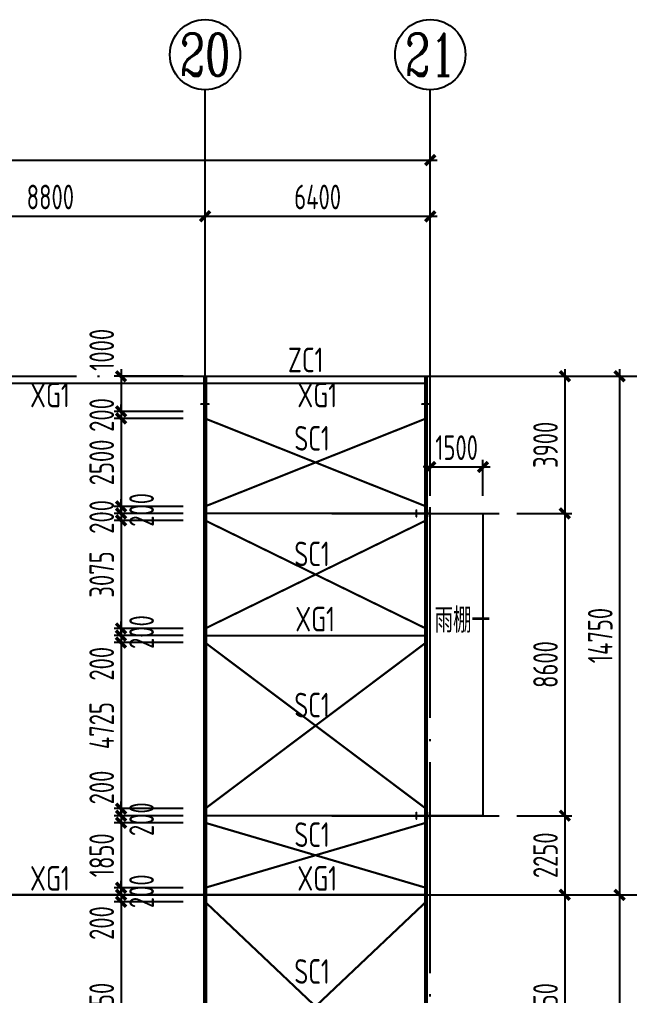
# Model space of a CAD drawing. Extents: x -3102990 to -851544, y -5293060 to -2540151.
# Drawn here: x -1936775 to -1928105, y -2646618 to -2632736 of the extents above; entities that cross this region are included whole.
import ezdxf
from ezdxf.enums import TextEntityAlignment as Align

# ---------------------------------------------------------------- set-up
doc = ezdxf.new("R2010")
doc.units = 0
doc.header["$LTSCALE"] = 1000
doc.header["$PDMODE"] = 1
for name, pattern in [('2', [16, 12.5, -1.5, 0.5, -1.5]), ('DASH', [0.35, 0.25, -0.1]), ('DOTE', [2.42, 2, -0.2, 0.02, -0.2])]:
    doc.linetypes.add(name, pattern=pattern)
doc.layers.get('0').update_dxf_attribs({"linetype": 'CONTINUOUS'})
doc.layers.get('Defpoints').update_dxf_attribs({"linetype": 'CONTINUOUS'})
for name, color, linetype in [('AXIS', 253, 'DOTE'), ('COLU', 7, 'CONTINUOUS'), ('DIM', 3, 'CONTINUOUS'), ('NUM', 7, 'CONTINUOUS'), ('REIN', 1, 'CONTINUOUS'), ('TEXT', 7, 'CONTINUOUS')]:
    doc.layers.add(name, color=color, linetype=linetype)
doc.styles.add('TSSD_Axis', font='Complex.shx', dxfattribs={"width": 0.7, "bigfont": 'hztxt.shx'})
doc.styles.add('TSSD_Dimension', font='tssdeng.shx', dxfattribs={"width": 0.7, "bigfont": 'Hztxt.shx'})
doc.styles.add('TSSD_Norm', font='Tssdeng.shx', dxfattribs={"width": 0.75, "bigfont": 'hztxt.shx'})
doc.styles.add('TSSD_Rein', font='Tssdeng.shx', dxfattribs={"width": 0.75, "bigfont": 'hztxt.shx'})
doc.dimstyles.new('TSSD_200_100', dxfattribs={"dimtxt": 350, "dimasz": 100, "dimexe": 100, "dimexo": 250, "dimgap": 100, "dimtad": 1, "dimdec": 0, "dimlfac": 2, "dimzin": 0, "dimdsep": 46, "dimtxsty": 'TSSD_Dimension', "dimblk": 'ARCHTICK', "dimcen": 0, "dimdle": 100, "dimclrt": 7, "dimadec": 0, "dimazin": 0, "dimtfac": 1, "dimtdec": 0, "dimtix": 1, "dimtmove": 2, "dimatfit": 3, "dimfxl": 1, "dimtolj": 1, "dimtzin": 0, "dimarcsym": 0})

# ---------------------------------------------------------------- blocks, each defined once
blk = doc.blocks.new('_ArchTick')
at = {"color": 0, "const_width": 0.5}
blk.add_lwpolyline([(-0.71, -0.71), (0.71, 0.71)], dxfattribs=at)
blk = doc.blocks.new('*D1445')
at = {"layer": 'Defpoints', "color": 0, "ltscale": 1.5}
for p in [(-1929937, -2637811), (-1929937, -2645186), (-1928245, -2645186)]:
    blk.add_point(p, dxfattribs=at)
at = {"layer": 'DIM', "color": 0, "lineweight": -2, "ltscale": 1.5}
for p, q in [((-1929687, -2637811), (-1928145, -2637811)), ((-1928245, -2637711), (-1928245, -2645286)), ((-1929687, -2645186), (-1928145, -2645186))]:
    blk.add_line(p, q, dxfattribs=at)
at = {"layer": 'DIM', "color": 0, "lineweight": -2, "ltscale": 1.5, "xscale": 100, "yscale": 100, "zscale": 100}
for p, rotation in [((-1928245, -2637811), 90), ((-1928245, -2645186), 270)]:
    blk.add_blockref('_ArchTick', p, dxfattribs=dict(at, rotation=rotation))
at = {"layer": 'DIM', "color": 7, "ltscale": 1.5, "insert": (-1928520, -2641499), "char_height": 350, "attachment_point": 5, "rotation": 90, "style": 'TSSD_Dimension'}
blk.add_mtext('\\A1;14750', dxfattribs=at)
blk = doc.blocks.new('*D1446')
at = {"layer": 'Defpoints', "color": 0, "ltscale": 1.5}
for p in [(-1929937, -2645186), (-1929937, -2652561), (-1928245, -2652561)]:
    blk.add_point(p, dxfattribs=at)
at = {"layer": 'DIM', "color": 0, "lineweight": -2, "ltscale": 1.5}
for p, q in [((-1928245, -2645086), (-1928245, -2652661)), ((-1929687, -2645186), (-1928145, -2645186)), ((-1929687, -2652561), (-1928145, -2652561))]:
    blk.add_line(p, q, dxfattribs=at)
at = {"layer": 'DIM', "color": 0, "lineweight": -2, "ltscale": 1.5, "xscale": 100, "yscale": 100, "zscale": 100}
for p, rotation in [((-1928245, -2645186), 90), ((-1928245, -2652561), 270)]:
    blk.add_blockref('_ArchTick', p, dxfattribs=dict(at, rotation=rotation))
at = {"layer": 'DIM', "color": 7, "ltscale": 1.5, "insert": (-1928520, -2648874), "char_height": 350, "attachment_point": 5, "rotation": 90, "style": 'TSSD_Dimension'}
blk.add_mtext('\\A1;14750', dxfattribs=at)
blk = doc.blocks.new('*D1447')
at = {"layer": 'Defpoints', "color": 0, "ltscale": 1.5}
for p in [(-1929937, -2637811), (-1927445, -2637811), (-1929937, -2652561)]:
    blk.add_point(p, dxfattribs=at)
at = {"layer": 'DIM', "color": 0, "lineweight": -2, "ltscale": 1.5}
for p, q in [((-1929687, -2637811), (-1927345, -2637811)), ((-1927445, -2652661), (-1927445, -2637711)), ((-1929687, -2652561), (-1927345, -2652561))]:
    blk.add_line(p, q, dxfattribs=at)
at = {"layer": 'DIM', "color": 0, "lineweight": -2, "ltscale": 1.5, "xscale": 100, "yscale": 100, "zscale": 100}
for p, rotation in [((-1927445, -2637811), 90), ((-1927445, -2652561), 270)]:
    blk.add_blockref('_ArchTick', p, dxfattribs=dict(at, rotation=rotation))
at = {"layer": 'DIM', "color": 7, "ltscale": 1.5, "insert": (-1927720, -2645186), "char_height": 350, "attachment_point": 5, "rotation": 90, "style": 'TSSD_Dimension'}
blk.add_mtext('\\A1;29500', dxfattribs=at)
blk = doc.blocks.new('ts_axno')
at = {"color": 0, "linetype": 'ByBlock', "lineweight": -2}
blk.add_circle((0, 0), 0.5, dxfattribs=at)
at = {"color": 0, "linetype": 'ByBlock', "lineweight": -2, "style": 'TSSD_Axis', "width": 0.7}
blk.add_attdef('A', text='', height=0.6, dxfattribs=at).set_placement((0, 0), align=Align.MIDDLE_CENTER)
blk = doc.blocks.new('*D1448')
at = {"layer": 'Defpoints', "color": 0, "ltscale": 1.5}
for p in [(-1934137, -2635536), (-1934137, -2636811), (-1930937, -2636811)]:
    blk.add_point(p, dxfattribs=at)
at = {"layer": 'DIM', "color": 0, "lineweight": -2, "ltscale": 1.5}
for p, q in [((-1934137, -2636561), (-1934137, -2635436)), ((-1930937, -2636561), (-1930937, -2635436)), ((-1930837, -2635536), (-1934237, -2635536))]:
    blk.add_line(p, q, dxfattribs=at)
at = {"layer": 'DIM', "color": 0, "lineweight": -2, "ltscale": 1.5, "xscale": 100, "yscale": 100, "zscale": 100, "rotation": 180}
blk.add_blockref('_ArchTick', (-1934137, -2635536), dxfattribs=at)
at = {"layer": 'DIM', "color": 0, "lineweight": -2, "ltscale": 1.5, "xscale": 100, "yscale": 100, "zscale": 100}
blk.add_blockref('_ArchTick', (-1930937, -2635536), dxfattribs=at)
at = {"layer": 'DIM', "color": 7, "ltscale": 1.5, "insert": (-1932537, -2635261), "char_height": 350, "attachment_point": 5, "style": 'TSSD_Dimension'}
blk.add_mtext('\\A1;6400', dxfattribs=at)
blk = doc.blocks.new('*D1449')
at = {"layer": 'Defpoints', "color": 0, "ltscale": 1.5}
for p in [(-1938537, -2635536), (-1938537, -2636811), (-1934137, -2636811)]:
    blk.add_point(p, dxfattribs=at)
at = {"layer": 'DIM', "color": 0, "lineweight": -2, "ltscale": 1.5}
for p, q in [((-1938537, -2636561), (-1938537, -2635436)), ((-1934137, -2636561), (-1934137, -2635436)), ((-1934037, -2635536), (-1938637, -2635536))]:
    blk.add_line(p, q, dxfattribs=at)
at = {"layer": 'DIM', "color": 0, "lineweight": -2, "ltscale": 1.5, "xscale": 100, "yscale": 100, "zscale": 100, "rotation": 180}
blk.add_blockref('_ArchTick', (-1938537, -2635536), dxfattribs=at)
at = {"layer": 'DIM', "color": 0, "lineweight": -2, "ltscale": 1.5, "xscale": 100, "yscale": 100, "zscale": 100}
blk.add_blockref('_ArchTick', (-1934137, -2635536), dxfattribs=at)
at = {"layer": 'DIM', "color": 7, "ltscale": 1.5, "insert": (-1936337, -2635261), "char_height": 350, "attachment_point": 5, "style": 'TSSD_Dimension'}
blk.add_mtext('\\A1;8800', dxfattribs=at)
blk = doc.blocks.new('*D1468')
at = {"layer": 'Defpoints', "color": 0, "ltscale": 1.5}
for p in [(-1930937, -2634736), (-2006937, -2636811), (-1930937, -2636811)]:
    blk.add_point(p, dxfattribs=at)
at = {"layer": 'DIM', "color": 0, "lineweight": -2, "ltscale": 1.5}
for p, q in [((-2007037, -2634736), (-1930837, -2634736)), ((-2006937, -2636561), (-2006937, -2634636)), ((-1930937, -2636561), (-1930937, -2634636))]:
    blk.add_line(p, q, dxfattribs=at)
at = {"layer": 'DIM', "color": 0, "lineweight": -2, "ltscale": 1.5, "xscale": 100, "yscale": 100, "zscale": 100, "rotation": 180}
blk.add_blockref('_ArchTick', (-2006937, -2634736), dxfattribs=at)
at = {"layer": 'DIM', "color": 0, "lineweight": -2, "ltscale": 1.5, "xscale": 100, "yscale": 100, "zscale": 100}
blk.add_blockref('_ArchTick', (-1930937, -2634736), dxfattribs=at)
at = {"layer": 'DIM', "color": 7, "ltscale": 1.5, "insert": (-1968937, -2634461), "char_height": 350, "attachment_point": 5, "style": 'TSSD_Dimension'}
blk.add_mtext('\\A1;152000', dxfattribs=at)
blk = doc.blocks.new('*D1420')
at = {"layer": 'Defpoints', "color": 0, "ltscale": 1.5}
for p in [(-1929955, -2637811), (-1929955, -2639761), (-1929023, -2639761)]:
    blk.add_point(p, dxfattribs=at)
at = {"layer": 'DIM', "color": 0, "lineweight": -2, "ltscale": 1.5}
for p, q in [((-1929705, -2637811), (-1928923, -2637811)), ((-1929023, -2637711), (-1929023, -2639861)), ((-1929705, -2639761), (-1928923, -2639761))]:
    blk.add_line(p, q, dxfattribs=at)
at = {"layer": 'DIM', "color": 0, "lineweight": -2, "ltscale": 1.5, "xscale": 100, "yscale": 100, "zscale": 100}
for p, rotation in [((-1929023, -2637811), 90), ((-1929023, -2639761), 270)]:
    blk.add_blockref('_ArchTick', p, dxfattribs=dict(at, rotation=rotation))
at = {"layer": 'DIM', "color": 7, "ltscale": 1.5, "insert": (-1929298, -2638786), "char_height": 350, "attachment_point": 5, "rotation": 90, "style": 'TSSD_Dimension'}
blk.add_mtext('\\A1;3900', dxfattribs=at)
blk = doc.blocks.new('*D1412')
at = {"layer": 'Defpoints', "color": 0, "ltscale": 1.5}
for p in [(-1929955, -2639761), (-1929955, -2644061), (-1929023, -2644061)]:
    blk.add_point(p, dxfattribs=at)
at = {"layer": 'DIM', "color": 0, "lineweight": -2, "ltscale": 1.5}
for p, q in [((-1929705, -2639761), (-1928923, -2639761)), ((-1929023, -2639661), (-1929023, -2644161)), ((-1929705, -2644061), (-1928923, -2644061))]:
    blk.add_line(p, q, dxfattribs=at)
at = {"layer": 'DIM', "color": 0, "lineweight": -2, "ltscale": 1.5, "xscale": 100, "yscale": 100, "zscale": 100}
for p, rotation in [((-1929023, -2639761), 90), ((-1929023, -2644061), 270)]:
    blk.add_blockref('_ArchTick', p, dxfattribs=dict(at, rotation=rotation))
at = {"layer": 'DIM', "color": 7, "ltscale": 1.5, "insert": (-1929298, -2641911), "char_height": 350, "attachment_point": 5, "rotation": 90, "style": 'TSSD_Dimension'}
blk.add_mtext('\\A1;8600', dxfattribs=at)
blk = doc.blocks.new('*D1413')
at = {"layer": 'Defpoints', "color": 0, "ltscale": 1.5}
for p in [(-1929955, -2644061), (-1929955, -2645186), (-1929023, -2645186)]:
    blk.add_point(p, dxfattribs=at)
at = {"layer": 'DIM', "color": 0, "lineweight": -2, "ltscale": 1.5}
for p, q in [((-1929705, -2644061), (-1928923, -2644061)), ((-1929023, -2643961), (-1929023, -2645286)), ((-1929705, -2645186), (-1928923, -2645186))]:
    blk.add_line(p, q, dxfattribs=at)
at = {"layer": 'DIM', "color": 0, "lineweight": -2, "ltscale": 1.5, "xscale": 100, "yscale": 100, "zscale": 100}
for p, rotation in [((-1929023, -2644061), 90), ((-1929023, -2645186), 270)]:
    blk.add_blockref('_ArchTick', p, dxfattribs=dict(at, rotation=rotation))
at = {"layer": 'DIM', "color": 7, "ltscale": 1.5, "insert": (-1929298, -2644624), "char_height": 350, "attachment_point": 5, "rotation": 90, "style": 'TSSD_Dimension'}
blk.add_mtext('\\A1;2250', dxfattribs=at)
blk = doc.blocks.new('*D1414')
at = {"layer": 'Defpoints', "color": 0, "ltscale": 1.5}
for p in [(-1929955, -2645186), (-1929955, -2648361), (-1929023, -2648361)]:
    blk.add_point(p, dxfattribs=at)
at = {"layer": 'DIM', "color": 0, "lineweight": -2, "ltscale": 1.5}
for p, q in [((-1929023, -2645086), (-1929023, -2648461)), ((-1929705, -2645186), (-1928923, -2645186)), ((-1929705, -2648361), (-1928923, -2648361))]:
    blk.add_line(p, q, dxfattribs=at)
at = {"layer": 'DIM', "color": 0, "lineweight": -2, "ltscale": 1.5, "xscale": 100, "yscale": 100, "zscale": 100}
for p, rotation in [((-1929023, -2645186), 90), ((-1929023, -2648361), 270)]:
    blk.add_blockref('_ArchTick', p, dxfattribs=dict(at, rotation=rotation))
at = {"layer": 'DIM', "color": 7, "ltscale": 1.5, "insert": (-1929298, -2646774), "char_height": 350, "attachment_point": 5, "rotation": 90, "style": 'TSSD_Dimension'}
blk.add_mtext('\\A1;6350', dxfattribs=at)
blk = doc.blocks.new('*D1469')
at = {"layer": 'Defpoints', "color": 0, "ltscale": 1.5}
for p in [(-1934197, -2637811), (-1935332, -2638311), (-1934197, -2638311)]:
    blk.add_point(p, dxfattribs=at)
at = {"layer": 'DIM', "color": 0, "lineweight": -2, "ltscale": 1.5}
for p, q in [((-1934447, -2637811), (-1935432, -2637811)), ((-1935332, -2637711), (-1935332, -2638411)), ((-1934447, -2638311), (-1935432, -2638311))]:
    blk.add_line(p, q, dxfattribs=at)
at = {"layer": 'DIM', "color": 0, "lineweight": -2, "ltscale": 1.5, "xscale": 100, "yscale": 100, "zscale": 100}
for p, rotation in [((-1935332, -2637811), 90), ((-1935332, -2638311), 270)]:
    blk.add_blockref('_ArchTick', p, dxfattribs=dict(at, rotation=rotation))
at = {"layer": 'DIM', "color": 7, "ltscale": 1.5, "insert": (-1935607, -2637435), "char_height": 350, "attachment_point": 5, "rotation": 90, "style": 'TSSD_Dimension'}
blk.add_mtext('\\A1;1000', dxfattribs=at)
blk = doc.blocks.new('*D1470')
at = {"layer": 'Defpoints', "color": 0, "ltscale": 1.5}
for p in [(-1934197, -2638411), (-1935332, -2639661), (-1934197, -2639661)]:
    blk.add_point(p, dxfattribs=at)
at = {"layer": 'DIM', "color": 0, "lineweight": -2, "ltscale": 1.5}
for p, q in [((-1935332, -2638311), (-1935332, -2639761)), ((-1934447, -2638411), (-1935432, -2638411)), ((-1934447, -2639661), (-1935432, -2639661))]:
    blk.add_line(p, q, dxfattribs=at)
at = {"layer": 'DIM', "color": 0, "lineweight": -2, "ltscale": 1.5, "xscale": 100, "yscale": 100, "zscale": 100}
for p, rotation in [((-1935332, -2638411), 90), ((-1935332, -2639661), 270)]:
    blk.add_blockref('_ArchTick', p, dxfattribs=dict(at, rotation=rotation))
at = {"layer": 'DIM', "color": 7, "ltscale": 1.5, "insert": (-1935607, -2639036), "char_height": 350, "attachment_point": 5, "rotation": 90, "style": 'TSSD_Dimension'}
blk.add_mtext('\\A1;2500', dxfattribs=at)
blk = doc.blocks.new('*D1471')
at = {"layer": 'Defpoints', "color": 0, "ltscale": 1.5}
for p in [(-1935332, -2639761), (-1934197, -2639661), (-1934197, -2639761)]:
    blk.add_point(p, dxfattribs=at)
at = {"layer": 'DIM', "color": 0, "lineweight": -2, "ltscale": 1.5}
for p, q in [((-1935332, -2639661), (-1935332, -2639561)), ((-1934447, -2639661), (-1935432, -2639661)), ((-1934447, -2639761), (-1935432, -2639761)), ((-1935332, -2639661), (-1935332, -2639761)), ((-1935332, -2639761), (-1935332, -2639861))]:
    blk.add_line(p, q, dxfattribs=at)
at = {"layer": 'DIM', "color": 0, "lineweight": -2, "ltscale": 1.5, "xscale": 100, "yscale": 100, "zscale": 100}
for p, rotation in [((-1935332, -2639661), 270), ((-1935332, -2639761), 90)]:
    blk.add_blockref('_ArchTick', p, dxfattribs=dict(at, rotation=rotation))
at = {"layer": 'DIM', "color": 7, "ltscale": 1.5, "insert": (-1935040, -2639711), "char_height": 350, "attachment_point": 5, "rotation": 90, "style": 'TSSD_Dimension'}
blk.add_mtext('\\A1;200', dxfattribs=at)
blk = doc.blocks.new('*D1472')
at = {"layer": 'Defpoints', "color": 0, "ltscale": 1.5}
for p in [(-1934197, -2639761), (-1935332, -2639861), (-1934197, -2639861)]:
    blk.add_point(p, dxfattribs=at)
at = {"layer": 'DIM', "color": 0, "lineweight": -2, "ltscale": 1.5}
for p, q in [((-1934447, -2639761), (-1935432, -2639761)), ((-1935332, -2639761), (-1935332, -2639661)), ((-1935332, -2639761), (-1935332, -2639861)), ((-1934447, -2639861), (-1935432, -2639861)), ((-1935332, -2639861), (-1935332, -2639961))]:
    blk.add_line(p, q, dxfattribs=at)
at = {"layer": 'DIM', "color": 0, "lineweight": -2, "ltscale": 1.5, "xscale": 100, "yscale": 100, "zscale": 100}
for p, rotation in [((-1935332, -2639761), 270), ((-1935332, -2639861), 90)]:
    blk.add_blockref('_ArchTick', p, dxfattribs=dict(at, rotation=rotation))
at = {"layer": 'DIM', "color": 7, "ltscale": 1.5, "insert": (-1935607, -2639811), "char_height": 350, "attachment_point": 5, "rotation": 90, "style": 'TSSD_Dimension'}
blk.add_mtext('\\A1;200', dxfattribs=at)
blk = doc.blocks.new('*D1473')
at = {"layer": 'Defpoints', "color": 0, "ltscale": 1.5}
for p in [(-1934197, -2639861), (-1935332, -2641399), (-1934197, -2641399)]:
    blk.add_point(p, dxfattribs=at)
at = {"layer": 'DIM', "color": 0, "lineweight": -2, "ltscale": 1.5}
for p, q in [((-1935332, -2639761), (-1935332, -2641499)), ((-1934447, -2639861), (-1935432, -2639861)), ((-1934447, -2641399), (-1935432, -2641399))]:
    blk.add_line(p, q, dxfattribs=at)
at = {"layer": 'DIM', "color": 0, "lineweight": -2, "ltscale": 1.5, "xscale": 100, "yscale": 100, "zscale": 100}
for p, rotation in [((-1935332, -2639861), 90), ((-1935332, -2641399), 270)]:
    blk.add_blockref('_ArchTick', p, dxfattribs=dict(at, rotation=rotation))
at = {"layer": 'DIM', "color": 7, "ltscale": 1.5, "insert": (-1935607, -2640630), "char_height": 350, "attachment_point": 5, "rotation": 90, "style": 'TSSD_Dimension'}
blk.add_mtext('\\A1;3075', dxfattribs=at)
blk = doc.blocks.new('*D1474')
at = {"layer": 'Defpoints', "color": 0, "ltscale": 1.5}
for p in [(-1934197, -2641399), (-1935332, -2641499), (-1934197, -2641499)]:
    blk.add_point(p, dxfattribs=at)
at = {"layer": 'DIM', "color": 0, "lineweight": -2, "ltscale": 1.5}
for p, q in [((-1934447, -2641399), (-1935432, -2641399)), ((-1935332, -2641399), (-1935332, -2641299)), ((-1935332, -2641399), (-1935332, -2641499)), ((-1934447, -2641499), (-1935432, -2641499)), ((-1935332, -2641499), (-1935332, -2641599))]:
    blk.add_line(p, q, dxfattribs=at)
at = {"layer": 'DIM', "color": 0, "lineweight": -2, "ltscale": 1.5, "xscale": 100, "yscale": 100, "zscale": 100}
for p, rotation in [((-1935332, -2641399), 270), ((-1935332, -2641499), 90)]:
    blk.add_blockref('_ArchTick', p, dxfattribs=dict(at, rotation=rotation))
at = {"layer": 'DIM', "color": 7, "ltscale": 1.5, "insert": (-1935040, -2641449), "char_height": 350, "attachment_point": 5, "rotation": 90, "style": 'TSSD_Dimension'}
blk.add_mtext('\\A1;200', dxfattribs=at)
blk = doc.blocks.new('*D1475')
at = {"layer": 'Defpoints', "color": 0, "ltscale": 1.5}
for p in [(-1934197, -2641499), (-1935332, -2641599), (-1934197, -2641599)]:
    blk.add_point(p, dxfattribs=at)
at = {"layer": 'DIM', "color": 0, "lineweight": -2, "ltscale": 1.5}
for p, q in [((-1935332, -2641499), (-1935332, -2641399)), ((-1934447, -2641499), (-1935432, -2641499)), ((-1935332, -2641499), (-1935332, -2641599)), ((-1934447, -2641599), (-1935432, -2641599)), ((-1935332, -2641599), (-1935332, -2641699))]:
    blk.add_line(p, q, dxfattribs=at)
at = {"layer": 'DIM', "color": 0, "lineweight": -2, "ltscale": 1.5, "xscale": 100, "yscale": 100, "zscale": 100}
for p, rotation in [((-1935332, -2641499), 270), ((-1935332, -2641599), 90)]:
    blk.add_blockref('_ArchTick', p, dxfattribs=dict(at, rotation=rotation))
at = {"layer": 'DIM', "color": 7, "ltscale": 1.5, "insert": (-1935607, -2641900), "char_height": 350, "attachment_point": 5, "rotation": 90, "style": 'TSSD_Dimension'}
blk.add_mtext('\\A1;200', dxfattribs=at)
blk = doc.blocks.new('*D1476')
at = {"layer": 'Defpoints', "color": 0, "ltscale": 1.5}
for p in [(-1934197, -2641599), (-1935332, -2643961), (-1934197, -2643961)]:
    blk.add_point(p, dxfattribs=at)
at = {"layer": 'DIM', "color": 0, "lineweight": -2, "ltscale": 1.5}
for p, q in [((-1935332, -2641499), (-1935332, -2644061)), ((-1934447, -2641599), (-1935432, -2641599)), ((-1934447, -2643961), (-1935432, -2643961))]:
    blk.add_line(p, q, dxfattribs=at)
at = {"layer": 'DIM', "color": 0, "lineweight": -2, "ltscale": 1.5, "xscale": 100, "yscale": 100, "zscale": 100}
for p, rotation in [((-1935332, -2641599), 90), ((-1935332, -2643961), 270)]:
    blk.add_blockref('_ArchTick', p, dxfattribs=dict(at, rotation=rotation))
at = {"layer": 'DIM', "color": 7, "ltscale": 1.5, "insert": (-1935607, -2642780), "char_height": 350, "attachment_point": 5, "rotation": 90, "style": 'TSSD_Dimension'}
blk.add_mtext('\\A1;4725', dxfattribs=at)
blk = doc.blocks.new('*D1477')
at = {"layer": 'Defpoints', "color": 0, "ltscale": 1.5}
for p in [(-1935332, -2644061), (-1934197, -2643961), (-1934197, -2644061)]:
    blk.add_point(p, dxfattribs=at)
at = {"layer": 'DIM', "color": 0, "lineweight": -2, "ltscale": 1.5}
for p, q in [((-1935332, -2643961), (-1935332, -2643861)), ((-1934447, -2643961), (-1935432, -2643961)), ((-1934447, -2644061), (-1935432, -2644061)), ((-1935332, -2643961), (-1935332, -2644061)), ((-1935332, -2644061), (-1935332, -2644161))]:
    blk.add_line(p, q, dxfattribs=at)
at = {"layer": 'DIM', "color": 0, "lineweight": -2, "ltscale": 1.5, "xscale": 100, "yscale": 100, "zscale": 100}
for p, rotation in [((-1935332, -2643961), 270), ((-1935332, -2644061), 90)]:
    blk.add_blockref('_ArchTick', p, dxfattribs=dict(at, rotation=rotation))
at = {"layer": 'DIM', "color": 7, "ltscale": 1.5, "insert": (-1935607, -2643660), "char_height": 350, "attachment_point": 5, "rotation": 90, "style": 'TSSD_Dimension'}
blk.add_mtext('\\A1;200', dxfattribs=at)
blk = doc.blocks.new('*D1478')
at = {"layer": 'Defpoints', "color": 0, "ltscale": 1.5}
for p in [(-1934197, -2644061), (-1935332, -2644161), (-1934197, -2644161)]:
    blk.add_point(p, dxfattribs=at)
at = {"layer": 'DIM', "color": 0, "lineweight": -2, "ltscale": 1.5}
for p, q in [((-1934447, -2644061), (-1935432, -2644061)), ((-1935332, -2644061), (-1935332, -2643961)), ((-1935332, -2644061), (-1935332, -2644161)), ((-1934447, -2644161), (-1935432, -2644161)), ((-1935332, -2644161), (-1935332, -2644261))]:
    blk.add_line(p, q, dxfattribs=at)
at = {"layer": 'DIM', "color": 0, "lineweight": -2, "ltscale": 1.5, "xscale": 100, "yscale": 100, "zscale": 100}
for p, rotation in [((-1935332, -2644061), 270), ((-1935332, -2644161), 90)]:
    blk.add_blockref('_ArchTick', p, dxfattribs=dict(at, rotation=rotation))
at = {"layer": 'DIM', "color": 7, "ltscale": 1.5, "insert": (-1935040, -2644111), "char_height": 350, "attachment_point": 5, "rotation": 90, "style": 'TSSD_Dimension'}
blk.add_mtext('\\A1;200', dxfattribs=at)
blk = doc.blocks.new('*D1479')
at = {"layer": 'Defpoints', "color": 0, "ltscale": 1.5}
for p in [(-1934197, -2644161), (-1935332, -2645086), (-1934197, -2645086)]:
    blk.add_point(p, dxfattribs=at)
at = {"layer": 'DIM', "color": 0, "lineweight": -2, "ltscale": 1.5}
for p, q in [((-1935332, -2644061), (-1935332, -2645186)), ((-1934447, -2644161), (-1935432, -2644161)), ((-1934447, -2645086), (-1935432, -2645086))]:
    blk.add_line(p, q, dxfattribs=at)
at = {"layer": 'DIM', "color": 0, "lineweight": -2, "ltscale": 1.5, "xscale": 100, "yscale": 100, "zscale": 100}
for p, rotation in [((-1935332, -2644161), 90), ((-1935332, -2645086), 270)]:
    blk.add_blockref('_ArchTick', p, dxfattribs=dict(at, rotation=rotation))
at = {"layer": 'DIM', "color": 7, "ltscale": 1.5, "insert": (-1935607, -2644624), "char_height": 350, "attachment_point": 5, "rotation": 90, "style": 'TSSD_Dimension'}
blk.add_mtext('\\A1;1850', dxfattribs=at)
blk = doc.blocks.new('*D1480')
at = {"layer": 'Defpoints', "color": 0, "ltscale": 1.5}
for p in [(-1934197, -2645086), (-1935332, -2645186), (-1934197, -2645186)]:
    blk.add_point(p, dxfattribs=at)
at = {"layer": 'DIM', "color": 0, "lineweight": -2, "ltscale": 1.5}
for p, q in [((-1935332, -2645086), (-1935332, -2644986)), ((-1934447, -2645086), (-1935432, -2645086)), ((-1935332, -2645086), (-1935332, -2645186)), ((-1934447, -2645186), (-1935432, -2645186)), ((-1935332, -2645186), (-1935332, -2645286))]:
    blk.add_line(p, q, dxfattribs=at)
at = {"layer": 'DIM', "color": 0, "lineweight": -2, "ltscale": 1.5, "xscale": 100, "yscale": 100, "zscale": 100}
for p, rotation in [((-1935332, -2645086), 270), ((-1935332, -2645186), 90)]:
    blk.add_blockref('_ArchTick', p, dxfattribs=dict(at, rotation=rotation))
at = {"layer": 'DIM', "color": 7, "ltscale": 1.5, "insert": (-1935040, -2645136), "char_height": 350, "attachment_point": 5, "rotation": 90, "style": 'TSSD_Dimension'}
blk.add_mtext('\\A1;200', dxfattribs=at)
blk = doc.blocks.new('*D1481')
at = {"layer": 'Defpoints', "color": 0, "ltscale": 1.5}
for p in [(-1935332, -2645286), (-1934197, -2645186), (-1934197, -2645286)]:
    blk.add_point(p, dxfattribs=at)
at = {"layer": 'DIM', "color": 0, "lineweight": -2, "ltscale": 1.5}
for p, q in [((-1935332, -2645186), (-1935332, -2645086)), ((-1934447, -2645186), (-1935432, -2645186)), ((-1934447, -2645286), (-1935432, -2645286)), ((-1935332, -2645186), (-1935332, -2645286)), ((-1935332, -2645286), (-1935332, -2645386))]:
    blk.add_line(p, q, dxfattribs=at)
at = {"layer": 'DIM', "color": 0, "lineweight": -2, "ltscale": 1.5, "xscale": 100, "yscale": 100, "zscale": 100}
for p, rotation in [((-1935332, -2645186), 270), ((-1935332, -2645286), 90)]:
    blk.add_blockref('_ArchTick', p, dxfattribs=dict(at, rotation=rotation))
at = {"layer": 'DIM', "color": 7, "ltscale": 1.5, "insert": (-1935607, -2645588), "char_height": 350, "attachment_point": 5, "rotation": 90, "style": 'TSSD_Dimension'}
blk.add_mtext('\\A1;200', dxfattribs=at)
blk = doc.blocks.new('*D1482')
at = {"layer": 'Defpoints', "color": 0, "ltscale": 1.5}
for p in [(-1934197, -2645286), (-1935332, -2648261), (-1934197, -2648261)]:
    blk.add_point(p, dxfattribs=at)
at = {"layer": 'DIM', "color": 0, "lineweight": -2, "ltscale": 1.5}
for p, q in [((-1934447, -2645286), (-1935432, -2645286)), ((-1935332, -2645186), (-1935332, -2648361)), ((-1934447, -2648261), (-1935432, -2648261))]:
    blk.add_line(p, q, dxfattribs=at)
at = {"layer": 'DIM', "color": 0, "lineweight": -2, "ltscale": 1.5, "xscale": 100, "yscale": 100, "zscale": 100}
for p, rotation in [((-1935332, -2645286), 90), ((-1935332, -2648261), 270)]:
    blk.add_blockref('_ArchTick', p, dxfattribs=dict(at, rotation=rotation))
at = {"layer": 'DIM', "color": 7, "ltscale": 1.5, "insert": (-1935607, -2646774), "char_height": 350, "attachment_point": 5, "rotation": 90, "style": 'TSSD_Dimension'}
blk.add_mtext('\\A1;5950', dxfattribs=at)
blk = doc.blocks.new('*D1500')
at = {"layer": 'Defpoints', "color": 0, "ltscale": 1.5}
for p in [(-1934197, -2638311), (-1935332, -2638411), (-1934197, -2638411)]:
    blk.add_point(p, dxfattribs=at)
at = {"layer": 'DIM', "color": 0, "lineweight": -2, "ltscale": 1.5}
for p, q in [((-1935332, -2638311), (-1935332, -2638211)), ((-1934447, -2638311), (-1935432, -2638311)), ((-1935332, -2638311), (-1935332, -2638411)), ((-1934447, -2638411), (-1935432, -2638411)), ((-1935332, -2638411), (-1935332, -2638511))]:
    blk.add_line(p, q, dxfattribs=at)
at = {"layer": 'DIM', "color": 0, "lineweight": -2, "ltscale": 1.5, "xscale": 100, "yscale": 100, "zscale": 100}
for p, rotation in [((-1935332, -2638311), 270), ((-1935332, -2638411), 90)]:
    blk.add_blockref('_ArchTick', p, dxfattribs=dict(at, rotation=rotation))
at = {"layer": 'DIM', "color": 7, "ltscale": 1.5, "insert": (-1935607, -2638361), "char_height": 350, "attachment_point": 5, "rotation": 90, "style": 'TSSD_Dimension'}
blk.add_mtext('\\A1;200', dxfattribs=at)
blk = doc.blocks.new('*D2740')
at = {"layer": 'Defpoints', "color": 0, "ltscale": 1.5}
for p in [(-1930187, -2639101), (-1930937, -2639761), (-1930187, -2639761)]:
    blk.add_point(p, dxfattribs=at)
at = {"layer": 'DIM', "color": 0, "lineweight": -2, "ltscale": 1.5}
for p, q in [((-1930937, -2639511), (-1930937, -2639001)), ((-1930187, -2639511), (-1930187, -2639001)), ((-1930937, -2639101), (-1931037, -2639101)), ((-1930937, -2639101), (-1930187, -2639101)), ((-1930187, -2639101), (-1930087, -2639101))]:
    blk.add_line(p, q, dxfattribs=at)
at = {"layer": 'DIM', "color": 0, "lineweight": -2, "ltscale": 1.5, "xscale": 100, "yscale": 100, "zscale": 100}
blk.add_blockref('_ArchTick', (-1930937, -2639101), dxfattribs=at)
at = {"layer": 'DIM', "color": 0, "lineweight": -2, "ltscale": 1.5, "xscale": 100, "yscale": 100, "zscale": 100, "rotation": 180}
blk.add_blockref('_ArchTick', (-1930187, -2639101), dxfattribs=at)
at = {"layer": 'DIM', "color": 7, "ltscale": 1.5, "insert": (-1930562, -2638826), "char_height": 350, "attachment_point": 5, "style": 'TSSD_Dimension'}
blk.add_mtext('\\A1;1500', dxfattribs=at)

msp = doc.modelspace()

# ---------------------------------------------------------------- linework, layer by layer
at = {"ltscale": 1.5}
msp.add_lwpolyline([(-1930937.16, -2639761.47), (-1930187.16, -2639761.47), (-1930187.16, -2644061.47), (-1930937.16, -2644061.47)], dxfattribs=at)
at = {"layer": 'AXIS', "ltscale": 1.5}
for p, q in [((-1934137.16, -2653561.47), (-1934137.16, -2636811.47)), ((-1930937.16, -2653561.47), (-1930937.16, -2636811.47)), ((-2007937.16, -2637811.47), (-1929937.16, -2637811.47)), ((-1932337.16, -2639761.47), (-1929955.17, -2639761.47)), ((-1932337.16, -2644061.47), (-1929955.17, -2644061.47)), ((-2007937.16, -2645186.47), (-1929937.16, -2645186.47))]:
    msp.add_line(p, q, dxfattribs=at)
at = {"layer": 'COLU', "lineweight": 5}
for p, q in [((-1934077.16, -2637811.47), (-1934197.16, -2637811.47)), ((-1934197.16, -2637811.47), (-1934197.16, -2637820.47)), ((-1934077.16, -2637820.47), (-1934197.16, -2637820.47)), ((-1934141.16, -2637820.47), (-1934141.16, -2638202.47)), ((-1934133.16, -2637820.47), (-1934133.16, -2638202.47)), ((-1934077.16, -2637820.47), (-1934077.16, -2637811.47)), ((-1930937.16, -2637811.47), (-1931057.16, -2637811.47)), ((-1931057.16, -2637811.47), (-1931057.16, -2637820.47)), ((-1930937.16, -2637820.47), (-1931057.16, -2637820.47)), ((-1931001.16, -2637820.47), (-1931001.16, -2638202.47)), ((-1930993.16, -2637820.47), (-1930993.16, -2638202.47)), ((-1930937.16, -2637820.47), (-1930937.16, -2637811.47)), ((-1934077.16, -2638202.47), (-1934197.16, -2638202.47)), ((-1934197.16, -2638211.47), (-1934197.16, -2638202.47)), ((-1934077.16, -2638211.47), (-1934197.16, -2638211.47)), ((-1934077.16, -2638211.47), (-1934077.16, -2638202.47)), ((-1930937.16, -2638202.47), (-1931057.16, -2638202.47)), ((-1931057.16, -2638211.47), (-1931057.16, -2638202.47)), ((-1930937.16, -2638211.47), (-1931057.16, -2638211.47)), ((-1930937.16, -2638211.47), (-1930937.16, -2638202.47)), ((-1931137.16, -2639811.47), (-1931137.16, -2639711.47)), ((-1931137.16, -2639711.47), (-1931128.16, -2639711.47)), ((-1931128.16, -2639811.47), (-1931128.16, -2639711.47)), ((-1930946.16, -2639757.47), (-1931128.16, -2639757.47)), ((-1930946.16, -2639765.47), (-1931128.16, -2639765.47)), ((-1930946.16, -2639811.47), (-1930946.16, -2639711.47)), ((-1930937.16, -2639711.47), (-1930946.16, -2639711.47)), ((-1930937.16, -2639811.47), (-1930937.16, -2639711.47)), ((-1931137.16, -2639811.47), (-1931128.16, -2639811.47)), ((-1930946.16, -2639811.47), (-1930937.16, -2639811.47)), ((-1931137.16, -2644111.47), (-1931137.16, -2644011.47)), ((-1931137.16, -2644011.47), (-1931128.16, -2644011.47)), ((-1931128.16, -2644111.47), (-1931128.16, -2644011.47)), ((-1930946.16, -2644057.47), (-1931128.16, -2644057.47)), ((-1930946.16, -2644065.47), (-1931128.16, -2644065.47)), ((-1930946.16, -2644111.47), (-1930946.16, -2644011.47)), ((-1930937.16, -2644011.47), (-1930946.16, -2644011.47)), ((-1930937.16, -2644111.47), (-1930937.16, -2644011.47)), ((-1931137.16, -2644111.47), (-1931128.16, -2644111.47)), ((-1930946.16, -2644111.47), (-1930937.16, -2644111.47))]:
    msp.add_line(p, q, dxfattribs=at)
at = {"layer": 'NUM', "ltscale": 1.5}
for p, q in [((-1934137.16, -2636811.47), (-1934137.16, -2633736.47)), ((-1930937.16, -2636811.47), (-1930937.16, -2633736.47)), ((-1929937.16, -2637811.47), (-1927044.55, -2637811.47)), ((-1929937.16, -2645186.47), (-1927044.55, -2645186.47))]:
    msp.add_line(p, q, dxfattribs=at)
at = {"layer": 'REIN', "color": 4, "linetype": '2', "ltscale": 0.1, "const_width": 60}
for points in [[(-1934137.16, -2637811.47), (-1934137.16, -2652561.47)], [(-1930997.16, -2637811.47), (-1930997.16, -2652561.47)]]:
    msp.add_lwpolyline(points, dxfattribs=at)
at = {"layer": 'REIN', "color": 2, "linetype": 'DASH', "ltscale": 2, "const_width": 30}
msp.add_lwpolyline([(-1934137.16, -2637811.47), (-1930937.16, -2637811.47)], dxfattribs=at)
at = {"layer": 'REIN', "color": 4, "const_width": 30}
for points in [[(-2006877.16, -2637911.47), (-1930997.16, -2637911.47)], [(-1934137.16, -2639761.47), (-1930997.16, -2639761.47)], [(-1934137.16, -2641498.97), (-1930997.16, -2641498.97)], [(-1934137.16, -2644061.47), (-1930997.16, -2644061.47)], [(-1942337.16, -2645186.47), (-1930997.16, -2645186.47)]]:
    msp.add_lwpolyline(points, dxfattribs=at)
at = {"layer": 'REIN', "color": 6, "const_width": 30}
for points in [[(-1934137.16, -2639661.47), (-1930997.16, -2638411.47)], [(-1930997.16, -2639661.47), (-1934137.16, -2638411.47)], [(-1934137.16, -2641398.97), (-1930997.16, -2639861.47)], [(-1934137.16, -2639861.47), (-1930997.16, -2641398.97)], [(-1934137.16, -2643961.47), (-1930997.16, -2641598.97)], [(-1930997.16, -2643961.47), (-1934137.16, -2641598.97)], [(-1934137.16, -2645086.47), (-1930997.16, -2644161.47)], [(-1930997.16, -2645086.47), (-1934137.16, -2644161.47)], [(-1934137.16, -2648261.47), (-1930997.16, -2645286.47)], [(-1934137.16, -2645286.47), (-1930997.16, -2648261.47)]]:
    msp.add_lwpolyline(points, dxfattribs=at)

# ---------------------------------------------------------------- block references
at = {"layer": 'NUM'}
ref = msp.add_blockref('ts_axno', (-1934137.16, -2633236.47), dxfattribs=dict(at, xscale=1000, yscale=1000, zscale=1000))
ref.add_attrib('20', '20', dxfattribs={"height": 600, "style": 'TSSD_Axis', "width": 0.7}).set_placement((-1934137.16, -2633236.47), align=Align.MIDDLE_CENTER)
ref = msp.add_blockref('ts_axno', (-1930937.16, -2633236.47), dxfattribs=dict(at, xscale=1000, yscale=1000, zscale=1000))
ref.add_attrib('21', '21', dxfattribs={"height": 600, "style": 'TSSD_Axis', "width": 0.7}).set_placement((-1930937.16, -2633236.47), align=Align.MIDDLE_CENTER)

# ---------------------------------------------------------------- texts
at = {"layer": 'TEXT', "ltscale": 1.5, "width": 0.75}
for s, style, p in [('ZC1', 'TSSD_Rein', (-1932958.84, -2637753.33)), ('XG1', 'TSSD_Rein', (-1936625.55, -2638252.2)), ('XG1', 'TSSD_Rein', (-1932825.55, -2638252.2)), ('SC1', 'TSSD_Rein', (-1932868.4, -2638868.54)), ('SC1', 'TSSD_Rein', (-1932868.4, -2640512.29)), ('XG1', 'TSSD_Rein', (-1932855.55, -2641439.7)), ('雨棚一', 'TSSD_Norm', (-1930875.42, -2641456.47)), ('SC1', 'TSSD_Rein', (-1932868.4, -2642662.29)), ('SC1', 'TSSD_Rein', (-1932868.4, -2644506.04)), ('XG1', 'TSSD_Rein', (-1936625.55, -2645127.2)), ('XG1', 'TSSD_Rein', (-1932825.55, -2645127.2)), ('SC1', 'TSSD_Rein', (-1932868.4, -2646451.56))]:
    msp.add_text(s, height=350, dxfattribs=dict(at, style=style)).set_placement(p)

# ---------------------------------------------------------------- dimensions: what is measured, and where the dimension line sits
at = {"layer": 'DIM', "ltscale": 1.5}
for base, p1, p2, picture, middle in [((-1930937.16, -2634736.47), (-2006937.16, -2636811.47), (-1930937.16, -2636811.47), '*D1468', (-1968937.16, -2634461.47)), ((-1938537.16, -2635536.47), (-1934137.16, -2636811.47), (-1938537.16, -2636811.47), '*D1449', (-1936337.16, -2635261.47)), ((-1934137.16, -2635536.47), (-1930937.16, -2636811.47), (-1934137.16, -2636811.47), '*D1448', (-1932537.16, -2635261.47)), ((-1930187.16, -2639101.17), (-1930937.16, -2639761.47), (-1930187.16, -2639761.47), '*D2740', (-1930562.16, -2638826.17))]:
    dim = msp.add_linear_dim(base=base, p1=p1, p2=p2, dimstyle='TSSD_200_100', dxfattribs=at)
    dim.commit()
    dim.dimension.update_dxf_attribs({"geometry": picture, "text_midpoint": middle})
for base, p1, p2, picture, middle in [((-1935332.13, -2638311.47), (-1934197.16, -2637811.47), (-1934197.16, -2638311.47), '*D1469', (-1935607.13, -2637434.99)), ((-1935332.13, -2639761.47), (-1934197.16, -2639661.47), (-1934197.16, -2639761.47), '*D1471', (-1935040.47, -2639711.47)), ((-1935332.13, -2641498.97), (-1934197.16, -2641398.97), (-1934197.16, -2641498.97), '*D1474', (-1935040.47, -2641448.97)), ((-1935332.13, -2641598.97), (-1934197.16, -2641498.97), (-1934197.16, -2641598.97), '*D1475', (-1935607.13, -2641900.06)), ((-1935332.13, -2644061.47), (-1934197.16, -2643961.47), (-1934197.16, -2644061.47), '*D1477', (-1935607.13, -2643660.38)), ((-1935332.13, -2644161.47), (-1934197.16, -2644061.47), (-1934197.16, -2644161.47), '*D1478', (-1935040.47, -2644111.47)), ((-1935332.13, -2645186.47), (-1934197.16, -2645086.47), (-1934197.16, -2645186.47), '*D1480', (-1935040.47, -2645136.47)), ((-1935332.13, -2645286.47), (-1934197.16, -2645186.47), (-1934197.16, -2645286.47), '*D1481', (-1935607.13, -2645587.56))]:
    dim = msp.add_linear_dim(base=base, p1=p1, p2=p2, angle=90, dimstyle='TSSD_200_100', dxfattribs=at)
    dim.commit()
    dim.dimension.update_dxf_attribs({"geometry": picture, "text_midpoint": middle, "dimtype": 160})
for base, p1, p2, angle, picture, middle in [((-1929023.36, -2639761.47), (-1929955.17, -2637811.47), (-1929955.17, -2639761.47), 90, '*D1420', (-1929298.36, -2638786.47)), ((-1928244.55, -2645186.47), (-1929937.16, -2637811.47), (-1929937.16, -2645186.47), 270, '*D1445', (-1928519.55, -2641498.97)), ((-1927444.55, -2637811.47), (-1929937.16, -2652561.47), (-1929937.16, -2637811.47), 270, '*D1447', (-1927719.55, -2645186.47)), ((-1935332.13, -2638411.47), (-1934197.16, -2638311.47), (-1934197.16, -2638411.47), 90, '*D1500', (-1935607.13, -2638361.47)), ((-1935332.13, -2639661.47), (-1934197.16, -2638411.47), (-1934197.16, -2639661.47), 90, '*D1470', (-1935607.13, -2639036.47)), ((-1935332.13, -2639861.47), (-1934197.16, -2639761.47), (-1934197.16, -2639861.47), 90, '*D1472', (-1935607.13, -2639811.47)), ((-1935332.13, -2641398.97), (-1934197.16, -2639861.47), (-1934197.16, -2641398.97), 90, '*D1473', (-1935607.13, -2640630.22)), ((-1929023.36, -2644061.47), (-1929955.17, -2639761.47), (-1929955.17, -2644061.47), 90, '*D1412', (-1929298.36, -2641911.47)), ((-1935332.13, -2643961.47), (-1934197.16, -2641598.97), (-1934197.16, -2643961.47), 90, '*D1476', (-1935607.13, -2642780.22)), ((-1935332.13, -2645086.47), (-1934197.16, -2644161.47), (-1934197.16, -2645086.47), 90, '*D1479', (-1935607.13, -2644623.97)), ((-1929023.36, -2645186.47), (-1929955.17, -2644061.47), (-1929955.17, -2645186.47), 90, '*D1413', (-1929298.36, -2644623.97)), ((-1929023.36, -2648361.47), (-1929955.17, -2645186.47), (-1929955.17, -2648361.47), 90, '*D1414', (-1929298.36, -2646773.97)), ((-1928244.55, -2652561.47), (-1929937.16, -2645186.47), (-1929937.16, -2652561.47), 270, '*D1446', (-1928519.55, -2648873.97)), ((-1935332.13, -2648261.47), (-1934197.16, -2645286.47), (-1934197.16, -2648261.47), 90, '*D1482', (-1935607.13, -2646773.97))]:
    dim = msp.add_linear_dim(base=base, p1=p1, p2=p2, angle=angle, dimstyle='TSSD_200_100', dxfattribs=at)
    dim.commit()
    dim.dimension.update_dxf_attribs({"geometry": picture, "text_midpoint": middle})

doc.saveas('drawing.dxf')
